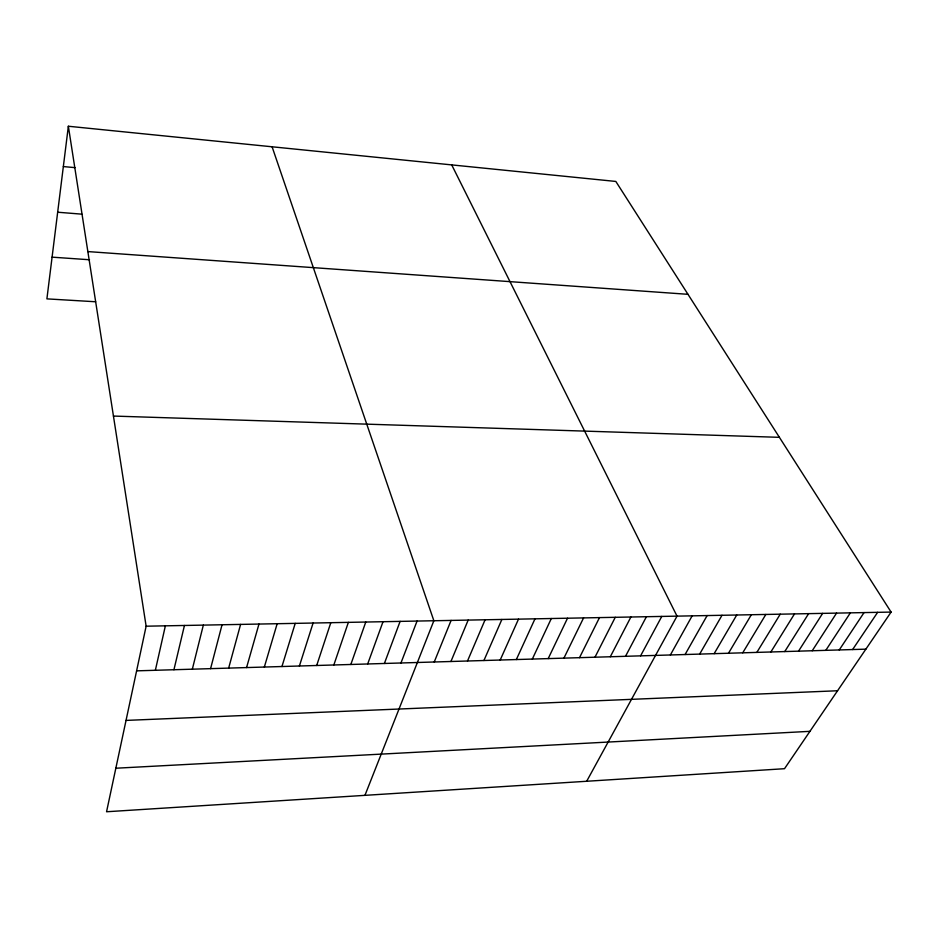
<?xml version="1.0" encoding="UTF-8"?>
<svg xmlns="http://www.w3.org/2000/svg" width="938" height="938" viewBox="0 0 938 938"><rect width="100%" height="100%" fill="white"/><g stroke="black" fill="none" stroke-linecap="round" stroke-linejoin="round"><path stroke-width="1.41" d="M68.357 126.243L146.129 626.197L106.557 811.757L784.508 768.703L891.1 612.08L615.832 181.444L68.357 126.243L46.9 298.87L95.664 301.766M155.356 670.295L165.369 625.834M173.929 669.744L184.446 625.47M192.337 669.193L203.335 625.118M210.581 668.653L222.048 624.755M228.661 668.114L240.597 624.403M246.577 667.575L258.97 624.063M264.34 667.047L277.167 623.711M281.951 666.519L295.212 623.371M299.398 666.003L313.093 623.031M316.692 665.488L330.809 622.703M333.834 664.983L348.373 622.363M350.835 664.479L365.773 622.035M367.684 663.975L383.021 621.706M384.392 663.471L400.116 621.378M400.96 662.978L417.058 621.062M364.941 795.354L433.86 620.745L272.09 146.785M434.235 661.994L451.096 620.417M450.932 661.501L468.168 620.088M467.499 661.009L485.098 619.772M483.914 660.516L501.877 619.455M500.189 660.035L518.503 619.139M516.334 659.555L534.988 618.822M532.327 659.074L551.321 618.517M548.191 658.605L567.525 618.212M563.914 658.136L583.577 617.908M579.508 657.667L599.488 617.603M594.973 657.21L615.258 617.31M610.31 656.752L630.899 617.005M625.505 656.307L646.411 616.712M640.584 655.85L661.782 616.418M586.684 781.26L677.025 616.137L451.717 164.9M670.377 654.97L692.15 615.844M685.08 654.525L707.135 615.562M699.666 654.091L722.002 615.281M714.146 653.669L736.74 615M728.498 653.235L751.35 614.73M742.732 652.813L765.842 614.449M756.849 652.391L780.228 614.179M770.86 651.98L794.486 613.909M784.754 651.558L808.626 613.64M798.543 651.148L822.649 613.37M812.226 650.749L836.555 613.112M825.792 650.339L850.356 612.854M839.252 649.94L864.05 612.596M852.619 649.542L877.628 612.338M115.843 768.222L809.928 731.335M126.044 720.407L837.552 690.755M136.608 670.846L865.868 649.155M146.129 626.197L891.1 612.08M113.439 416.062L779.396 437.331M52.082 257.153L89.509 259.756M87.855 251.583L687.988 294.321M57.675 212.223L81.829 214.157M63.35 166.577L74.993 167.632"/></g></svg>
